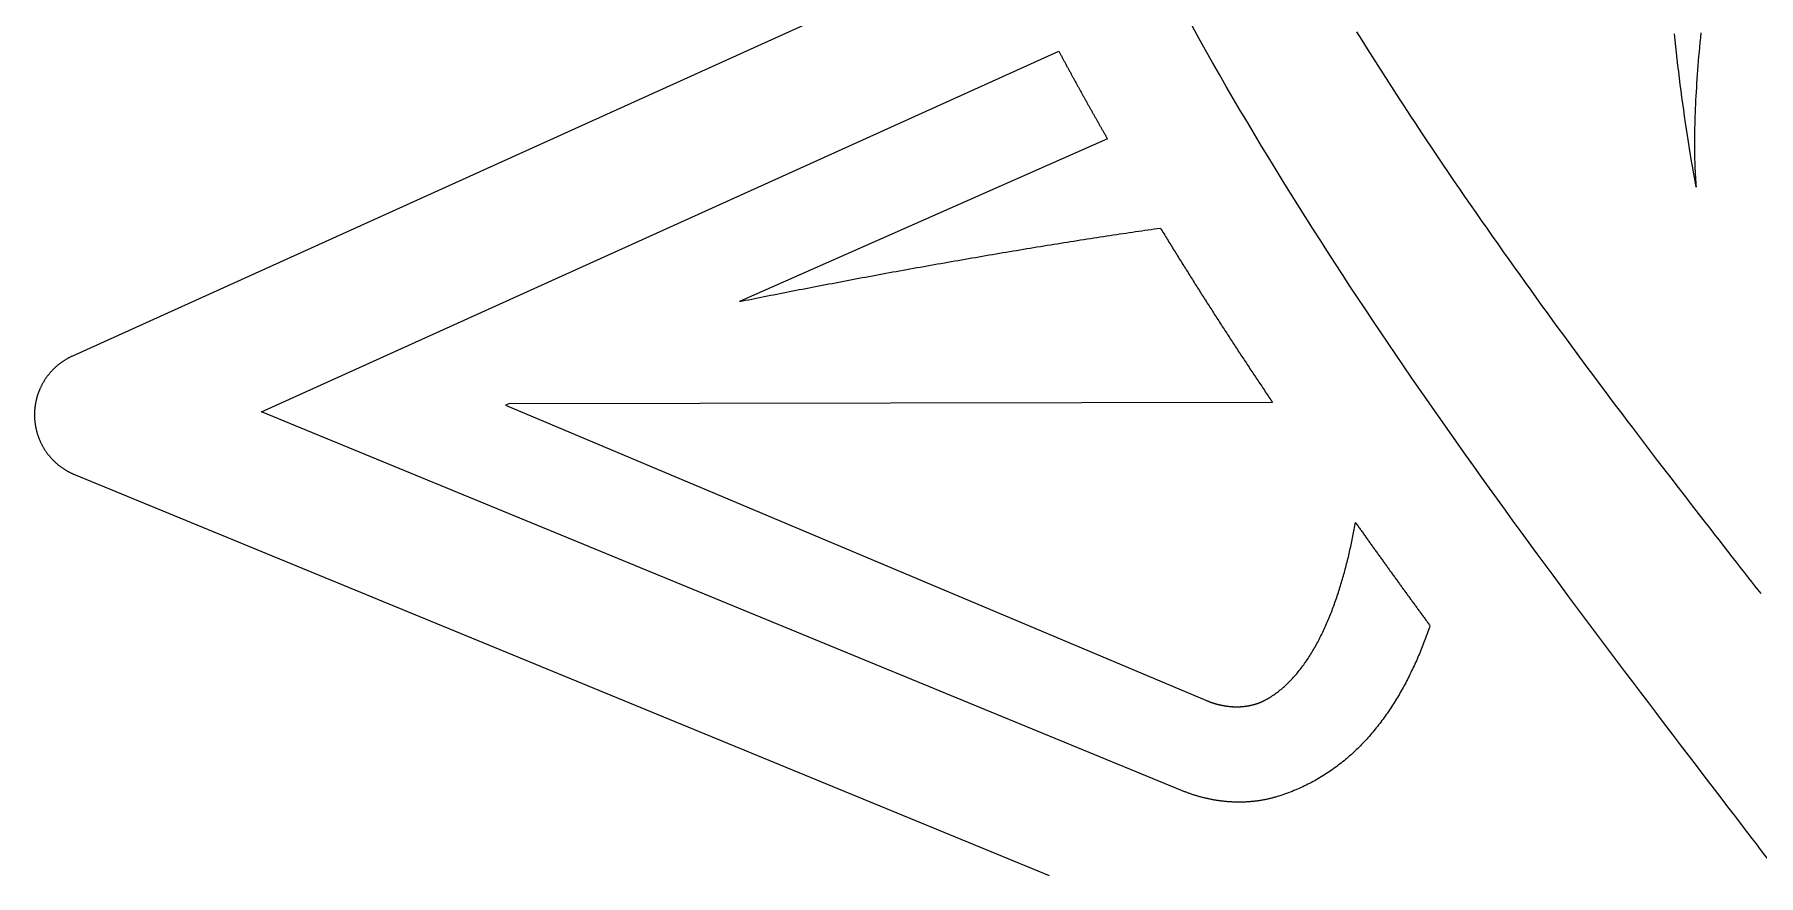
# Model space of a CAD drawing. Extents: x 5 to 105, y 2 to 136.
# Drawn here: x 4.79 to 22.37, y 46.99 to 55.57 of the extents above; entities that cross this region are included whole.
import ezdxf

# ---------------------------------------------------------------- set-up
doc = ezdxf.new("R2010")
doc.units = 0
doc.layers.get('0').update_dxf_attribs({"linetype": 'CONTINUOUS'})

msp = doc.modelspace()

# ---------------------------------------------------------------- linework, layer by layer
at = {"color": 7}
for points in [[(14.6302, 56.5773), (5.1722, 52.2934)], [(16.4852, 47.8613), (7.1024, 51.7232), (15.2321, 55.4055)], [(15.7285, 54.5111), (11.9771, 52.8499)], [(17.4129, 51.8203), (9.6236, 51.8076), (9.5901, 51.7928), (16.7408, 48.7789)], [(5.1933, 51.0854), (15.134, 46.9938)]]:
    msp.add_lwpolyline(points, dxfattribs=at)
msp.add_lwpolyline([(15.7285, 54.511), (15.7285, 54.511)], close=True, dxfattribs=at)
for points in [[(22.2171, 47.4867, 0), (22.1372, 47.5911, 0), (22.0572, 47.6957, 0), (21.9769, 47.8006, 0), (21.8966, 47.9057, 0), (21.8161, 48.011, 0), (21.7355, 48.1165, 0), (21.6548, 48.2223, 0), (21.5739, 48.3283, 0), (21.493, 48.4345, 0), (21.412, 48.541, 0), (21.3309, 48.6477, 0), (21.2498, 48.7546, 0), (21.1685, 48.8618, 0), (21.0873, 48.9692, 0), (21.006, 49.0769, 0), (20.9246, 49.1848, 0), (20.8432, 49.2929, 0), (20.7619, 49.4013, 0), (20.6805, 49.5099, 0), (20.5991, 49.6188, 0), (20.5177, 49.7279, 0), (20.4363, 49.8373, 0), (20.355, 49.9469, 0), (20.2737, 50.0568, 0), (20.1925, 50.167, 0), (20.1113, 50.2774, 0), (20.0302, 50.388, 0), (19.9491, 50.499, 0), (19.8682, 50.6101, 0), (19.7873, 50.7216, 0), (19.7065, 50.8333, 0), (19.6258, 50.9453, 0), (19.5453, 51.0575, 0), (19.4649, 51.1701, 0), (19.3846, 51.2829, 0), (19.3045, 51.3959, 0), (19.2245, 51.5093, 0), (19.1447, 51.6229, 0), (19.065, 51.7368, 0), (18.9856, 51.851, 0), (18.9063, 51.9654, 0), (18.8272, 52.0801, 0), (18.7484, 52.1952, 0), (18.6697, 52.3105, 0), (18.5913, 52.4261, 0), (18.5131, 52.542, 0), (18.4352, 52.6581, 0), (18.3575, 52.7746, 0), (18.2801, 52.8914, 0), (18.2029, 53.0084, 0), (18.126, 53.1258, 0), (18.0495, 53.2434, 0), (17.9732, 53.3614, 0), (17.8972, 53.4796, 0), (17.8215, 53.5982, 0), (17.7462, 53.717, 0), (17.6712, 53.8362, 0), (17.5965, 53.9557, 0), (17.5222, 54.0754, 0), (17.4482, 54.1955, 0), (17.3747, 54.3159, 0), (17.3015, 54.4366, 0), (17.2286, 54.5577, 0), (17.1562, 54.679, 0), (17.0842, 54.8007, 0), (17.0126, 54.9227, 0), (16.9414, 55.045, 0), (16.8707, 55.1676, 0), (16.8004, 55.2905, 0), (16.7305, 55.4138, 0), (16.6611, 55.5374, 0), (16.5922, 55.6614, 0)], [(18.2698, 55.601, 0), (18.3233, 55.5153, 0), (18.377, 55.4297, 0), (18.431, 55.3442, 0), (18.4851, 55.2589, 0), (18.5395, 55.1738, 0), (18.5941, 55.0888, 0), (18.6488, 55.004, 0), (18.7037, 54.9194, 0), (18.7588, 54.835, 0), (18.814, 54.7508, 0), (18.8694, 54.6668, 0), (18.9249, 54.583, 0), (18.9805, 54.4995, 0), (19.0362, 54.4162, 0), (19.0921, 54.3331, 0), (19.148, 54.2503, 0), (19.204, 54.1677, 0), (19.26, 54.0854, 0), (19.3161, 54.0034, 0), (19.3723, 53.9216, 0), (19.4285, 53.8402, 0), (19.4847, 53.759, 0), (19.541, 53.6781, 0), (19.5972, 53.5976, 0), (19.6535, 53.5173, 0), (19.7097, 53.4374, 0), (19.7659, 53.3578, 0), (19.822, 53.2786, 0), (19.8782, 53.1997, 0), (19.9342, 53.1212, 0), (19.9902, 53.043, 0), (20.0461, 52.9652, 0), (20.1019, 52.8878, 0), (20.1576, 52.8107, 0), (20.2132, 52.7341, 0), (20.2687, 52.6579, 0), (20.3241, 52.5821, 0), (20.3793, 52.5067, 0), (20.4343, 52.4317, 0), (20.4892, 52.3571, 0), (20.544, 52.283, 0), (20.5985, 52.2094, 0), (20.6529, 52.1362, 0), (20.707, 52.0635, 0), (20.7609, 51.9912, 0), (20.8146, 51.9194, 0), (20.8681, 51.8481, 0), (20.9213, 51.7773, 0), (20.9742, 51.7071, 0), (21.0269, 51.6373, 0), (21.0793, 51.568, 0), (21.1315, 51.4993, 0), (21.1833, 51.4311, 0), (21.2348, 51.3634, 0), (21.286, 51.2963, 0), (21.3369, 51.2298, 0), (21.3874, 51.1638, 0), (21.4376, 51.0983, 0), (21.4874, 51.0335, 0), (21.5368, 50.9693, 0), (21.5858, 50.9056, 0), (21.6345, 50.8426, 0), (21.6828, 50.7801, 0), (21.7306, 50.7183, 0), (21.778, 50.6571, 0), (21.825, 50.5966, 0), (21.8715, 50.5366, 0), (21.9176, 50.4774, 0), (21.9632, 50.4188, 0), (22.0083, 50.3608, 0), (22.053, 50.3036, 0), (22.0971, 50.247, 0), (22.1408, 50.1911, 0), (22.1839, 50.1359, 0), (22.2265, 50.0814, 0), (22.2685, 50.0276, 0)], [(21.7339, 54.017, 0), (21.7219, 54.0831, 0), (21.7101, 54.1491, 0), (21.6986, 54.215, 0), (21.6874, 54.2809, 0), (21.6763, 54.3467, 0), (21.6656, 54.4124, 0), (21.655, 54.4781, 0), (21.6448, 54.5438, 0), (21.6347, 54.6093, 0), (21.6249, 54.6748, 0), (21.6154, 54.7402, 0), (21.6061, 54.8055, 0), (21.597, 54.8707, 0), (21.5882, 54.9358, 0), (21.5796, 55.0009, 0), (21.5712, 55.0658, 0), (21.5631, 55.1306, 0), (21.5552, 55.1954, 0), (21.5476, 55.26, 0), (21.5401, 55.3245, 0), (21.533, 55.3889, 0), (21.526, 55.4532, 0), (21.5193, 55.5174, 0), (21.5128, 55.5814, 0)], [(21.7818, 55.5908, 0), (21.7769, 55.5423, 0), (21.7721, 55.494, 0), (21.7676, 55.4462, 0), (21.7632, 55.3987, 0), (21.759, 55.3516, 0), (21.7551, 55.3048, 0), (21.7513, 55.2585, 0), (21.7478, 55.2125, 0), (21.7444, 55.167, 0), (21.7412, 55.122, 0), (21.7383, 55.0774, 0), (21.7355, 55.0332, 0), (21.7329, 54.9896, 0), (21.7305, 54.9464, 0), (21.7283, 54.9037, 0), (21.7263, 54.8616, 0), (21.7244, 54.82, 0), (21.7228, 54.7789, 0), (21.7213, 54.7384, 0), (21.72, 54.6985, 0), (21.7189, 54.6592, 0), (21.718, 54.6205, 0), (21.7173, 54.5824, 0), (21.7168, 54.5449, 0), (21.7164, 54.508, 0), (21.7162, 54.4719, 0), (21.7162, 54.4363, 0), (21.7163, 54.4015, 0), (21.7167, 54.3674, 0), (21.7172, 54.334, 0), (21.7179, 54.3013, 0), (21.7187, 54.2693, 0), (21.7197, 54.2381, 0), (21.7209, 54.2076, 0), (21.7223, 54.178, 0), (21.7238, 54.1491, 0), (21.7255, 54.121, 0), (21.7274, 54.0938, 0), (21.7294, 54.0673, 0), (21.7316, 54.0417, 0), (21.7339, 54.017, 0)], [(15.2321, 55.4055, 0), (15.2359, 55.3984, 0), (15.2397, 55.3913, 0), (15.2436, 55.3842, 0), (15.2474, 55.3771, 0), (15.2512, 55.37, 0), (15.255, 55.3628, 0), (15.2588, 55.3557, 0), (15.2627, 55.3486, 0), (15.2665, 55.3415, 0), (15.2703, 55.3344, 0), (15.2742, 55.3273, 0), (15.278, 55.3202, 0), (15.2818, 55.3131, 0), (15.2857, 55.306, 0), (15.2895, 55.2989, 0), (15.2933, 55.2918, 0), (15.2972, 55.2847, 0), (15.301, 55.2777, 0), (15.3048, 55.2706, 0), (15.3087, 55.2635, 0), (15.3125, 55.2564, 0), (15.3164, 55.2493, 0), (15.3202, 55.2422, 0), (15.3241, 55.2351, 0), (15.3279, 55.228, 0), (15.3318, 55.2209, 0), (15.3356, 55.2139, 0), (15.3395, 55.2068, 0), (15.3433, 55.1997, 0), (15.3472, 55.1926, 0), (15.351, 55.1855, 0), (15.3549, 55.1785, 0), (15.3588, 55.1714, 0), (15.3626, 55.1643, 0), (15.3665, 55.1572, 0), (15.3704, 55.1501, 0), (15.3742, 55.1431, 0), (15.3781, 55.136, 0), (15.382, 55.1289, 0), (15.3858, 55.1219, 0), (15.3897, 55.1148, 0), (15.3936, 55.1077, 0), (15.3975, 55.1007, 0), (15.4013, 55.0936, 0), (15.4052, 55.0865, 0), (15.4091, 55.0795, 0), (15.413, 55.0724, 0), (15.4169, 55.0653, 0), (15.4208, 55.0583, 0), (15.4246, 55.0512, 0), (15.4285, 55.0442, 0), (15.4324, 55.0371, 0), (15.4363, 55.03, 0), (15.4402, 55.023, 0), (15.4441, 55.0159, 0), (15.448, 55.0089, 0), (15.4519, 55.0018, 0), (15.4558, 54.9948, 0), (15.4597, 54.9877, 0), (15.4636, 54.9807, 0), (15.4675, 54.9736, 0), (15.4714, 54.9666, 0), (15.4753, 54.9595, 0), (15.4792, 54.9525, 0), (15.4831, 54.9454, 0), (15.487, 54.9384, 0), (15.4909, 54.9314, 0), (15.4948, 54.9243, 0), (15.4988, 54.9173, 0), (15.5027, 54.9102, 0), (15.5066, 54.9032, 0), (15.5105, 54.8962, 0), (15.5144, 54.8891, 0), (15.5184, 54.8821, 0), (15.5223, 54.8751, 0), (15.5262, 54.868, 0), (15.5301, 54.861, 0), (15.5341, 54.854, 0), (15.538, 54.847, 0), (15.5419, 54.8399, 0), (15.5459, 54.8329, 0), (15.5498, 54.8259, 0), (15.5537, 54.8189, 0), (15.5577, 54.8118, 0), (15.5616, 54.8048, 0), (15.5655, 54.7978, 0), (15.5695, 54.7908, 0), (15.5734, 54.7838, 0), (15.5774, 54.7767, 0), (15.5813, 54.7697, 0), (15.5853, 54.7627, 0), (15.5892, 54.7557, 0), (15.5932, 54.7487, 0), (15.5971, 54.7417, 0), (15.6011, 54.7347, 0), (15.605, 54.7277, 0), (15.609, 54.7207, 0), (15.613, 54.7137, 0), (15.6169, 54.7067, 0), (15.6209, 54.6996, 0), (15.6248, 54.6926, 0), (15.6288, 54.6856, 0), (15.6328, 54.6786, 0), (15.6367, 54.6716, 0), (15.6407, 54.6647, 0), (15.6447, 54.6577, 0), (15.6487, 54.6507, 0), (15.6526, 54.6437, 0), (15.6566, 54.6367, 0), (15.6606, 54.6297, 0), (15.6646, 54.6227, 0), (15.6685, 54.6157, 0), (15.6725, 54.6087, 0), (15.6765, 54.6017, 0), (15.6805, 54.5947, 0), (15.6845, 54.5878, 0), (15.6885, 54.5808, 0), (15.6925, 54.5738, 0), (15.6965, 54.5668, 0), (15.7005, 54.5598, 0), (15.7045, 54.5529, 0), (15.7084, 54.5459, 0), (15.7124, 54.5389, 0), (15.7164, 54.5319, 0), (15.7205, 54.525, 0), (15.7245, 54.518, 0), (15.7285, 54.511, 0)], [(11.9771, 52.8499, 0), (12.0081, 52.8562, 0), (12.0391, 52.8625, 0), (12.0704, 52.8688, 0), (12.1017, 52.8752, 0), (12.1332, 52.8815, 0), (12.1648, 52.8879, 0), (12.1965, 52.8943, 0), (12.2284, 52.9007, 0), (12.2603, 52.9071, 0), (12.2924, 52.9135, 0), (12.3246, 52.9199, 0), (12.3568, 52.9263, 0), (12.3892, 52.9327, 0), (12.4217, 52.9391, 0), (12.4543, 52.9455, 0), (12.487, 52.952, 0), (12.5198, 52.9584, 0), (12.5527, 52.9648, 0), (12.5857, 52.9713, 0), (12.6188, 52.9777, 0), (12.652, 52.9842, 0), (12.6853, 52.9906, 0), (12.7186, 52.9971, 0), (12.7521, 53.0035, 0), (12.7856, 53.01, 0), (12.8192, 53.0164, 0), (12.8529, 53.0229, 0), (12.8866, 53.0294, 0), (12.9205, 53.0358, 0), (12.9544, 53.0423, 0), (12.9883, 53.0487, 0), (13.0224, 53.0552, 0), (13.0565, 53.0616, 0), (13.0907, 53.0681, 0), (13.1249, 53.0745, 0), (13.1592, 53.081, 0), (13.1936, 53.0874, 0), (13.228, 53.0938, 0), (13.2625, 53.1003, 0), (13.297, 53.1067, 0), (13.3316, 53.1131, 0), (13.3662, 53.1195, 0), (13.4008, 53.1259, 0), (13.4356, 53.1323, 0), (13.4703, 53.1387, 0), (13.5051, 53.1451, 0), (13.5399, 53.1515, 0), (13.5748, 53.1578, 0), (13.6097, 53.1642, 0), (13.6446, 53.1705, 0), (13.6796, 53.1769, 0), (13.7146, 53.1832, 0), (13.7496, 53.1895, 0), (13.7846, 53.1958, 0), (13.8197, 53.2021, 0), (13.8548, 53.2084, 0), (13.8899, 53.2147, 0), (13.925, 53.2209, 0), (13.9601, 53.2272, 0), (13.9953, 53.2334, 0), (14.0304, 53.2396, 0), (14.0656, 53.2459, 0), (14.1007, 53.2521, 0), (14.1359, 53.2582, 0), (14.1711, 53.2644, 0), (14.2062, 53.2705, 0), (14.2414, 53.2767, 0), (14.2766, 53.2828, 0), (14.3117, 53.2889, 0), (14.3469, 53.295, 0), (14.382, 53.301, 0), (14.4171, 53.3071, 0), (14.4522, 53.3131, 0), (14.4873, 53.3191, 0), (14.5224, 53.3251, 0), (14.5574, 53.3311, 0), (14.5924, 53.337, 0), (14.6274, 53.3429, 0), (14.6624, 53.3489, 0), (14.6973, 53.3547, 0), (14.7323, 53.3606, 0), (14.7671, 53.3664, 0), (14.802, 53.3723, 0), (14.8368, 53.3781, 0), (14.8716, 53.3838, 0), (14.9063, 53.3896, 0), (14.941, 53.3953, 0), (14.9756, 53.401, 0), (15.0102, 53.4067, 0), (15.0447, 53.4123, 0), (15.0792, 53.418, 0), (15.1136, 53.4236, 0), (15.148, 53.4291, 0), (15.1823, 53.4347, 0), (15.2166, 53.4402, 0), (15.2508, 53.4457, 0), (15.2849, 53.4512, 0), (15.319, 53.4566, 0), (15.353, 53.462, 0), (15.3869, 53.4674, 0), (15.4208, 53.4727, 0), (15.4546, 53.478, 0), (15.4883, 53.4833, 0), (15.5219, 53.4886, 0), (15.5554, 53.4938, 0), (15.5889, 53.499, 0), (15.6223, 53.5041, 0), (15.6556, 53.5093, 0), (15.6888, 53.5143, 0), (15.7219, 53.5194, 0), (15.7549, 53.5244, 0), (15.7879, 53.5294, 0), (15.8207, 53.5344, 0), (15.8534, 53.5393, 0), (15.8861, 53.5442, 0), (15.9186, 53.549, 0), (15.951, 53.5538, 0), (15.9833, 53.5586, 0), (16.0156, 53.5633, 0), (16.0477, 53.568, 0), (16.0796, 53.5727, 0), (16.1115, 53.5773, 0), (16.1433, 53.5819, 0), (16.1749, 53.5865, 0), (16.2064, 53.591, 0), (16.2378, 53.5954, 0), (16.2691, 53.5999, 0)], [(16.2691, 53.5999, 0), (16.2778, 53.5856, 0), (16.2866, 53.5713, 0), (16.2953, 53.557, 0), (16.304, 53.5427, 0), (16.3128, 53.5284, 0), (16.3215, 53.5142, 0), (16.3303, 53.4999, 0), (16.3391, 53.4856, 0), (16.3478, 53.4714, 0), (16.3566, 53.4571, 0), (16.3654, 53.4429, 0), (16.3742, 53.4286, 0), (16.3829, 53.4144, 0), (16.3917, 53.4002, 0), (16.4005, 53.3859, 0), (16.4093, 53.3717, 0), (16.4181, 53.3575, 0), (16.427, 53.3433, 0), (16.4358, 53.3291, 0), (16.4446, 53.3149, 0), (16.4534, 53.3007, 0), (16.4622, 53.2865, 0), (16.4711, 53.2723, 0), (16.4799, 53.2581, 0), (16.4888, 53.2439, 0), (16.4976, 53.2297, 0), (16.5065, 53.2155, 0), (16.5153, 53.2014, 0), (16.5242, 53.1872, 0), (16.5331, 53.173, 0), (16.5419, 53.1589, 0), (16.5508, 53.1447, 0), (16.5597, 53.1306, 0), (16.5686, 53.1164, 0), (16.5775, 53.1023, 0), (16.5864, 53.0882, 0), (16.5953, 53.074, 0), (16.6042, 53.0599, 0), (16.6131, 53.0458, 0), (16.622, 53.0317, 0), (16.6309, 53.0176, 0), (16.6398, 53.0035, 0), (16.6487, 52.9894, 0), (16.6577, 52.9753, 0), (16.6666, 52.9612, 0), (16.6755, 52.9471, 0), (16.6845, 52.933, 0), (16.6934, 52.9189, 0), (16.7024, 52.9048, 0), (16.7113, 52.8908, 0), (16.7203, 52.8767, 0), (16.7293, 52.8626, 0), (16.7382, 52.8486, 0), (16.7472, 52.8345, 0), (16.7562, 52.8205, 0), (16.7652, 52.8064, 0), (16.7742, 52.7924, 0), (16.7832, 52.7784, 0), (16.7921, 52.7643, 0), (16.8011, 52.7503, 0), (16.8102, 52.7363, 0), (16.8192, 52.7223, 0), (16.8282, 52.7082, 0), (16.8372, 52.6942, 0), (16.8462, 52.6802, 0), (16.8552, 52.6662, 0), (16.8643, 52.6522, 0), (16.8733, 52.6382, 0), (16.8823, 52.6243, 0), (16.8914, 52.6103, 0), (16.9004, 52.5963, 0), (16.9095, 52.5823, 0), (16.9185, 52.5683, 0), (16.9276, 52.5544, 0), (16.9366, 52.5404, 0), (16.9457, 52.5265, 0), (16.9548, 52.5125, 0), (16.9638, 52.4986, 0), (16.9729, 52.4846, 0), (16.982, 52.4707, 0), (16.9911, 52.4567, 0), (17.0002, 52.4428, 0), (17.0092, 52.4289, 0), (17.0183, 52.415, 0), (17.0274, 52.4011, 0), (17.0365, 52.3871, 0), (17.0457, 52.3732, 0), (17.0548, 52.3593, 0), (17.0639, 52.3454, 0), (17.073, 52.3315, 0), (17.0821, 52.3176, 0), (17.0912, 52.3037, 0), (17.1004, 52.2899, 0), (17.1095, 52.276, 0), (17.1186, 52.2621, 0), (17.1278, 52.2482, 0), (17.1369, 52.2344, 0), (17.1461, 52.2205, 0), (17.1552, 52.2067, 0), (17.1644, 52.1928, 0), (17.1735, 52.1789, 0), (17.1827, 52.1651, 0), (17.1919, 52.1513, 0), (17.201, 52.1374, 0), (17.2102, 52.1236, 0), (17.2194, 52.1098, 0), (17.2286, 52.0959, 0), (17.2377, 52.0821, 0), (17.2469, 52.0683, 0), (17.2561, 52.0545, 0), (17.2653, 52.0407, 0), (17.2745, 52.0269, 0), (17.2837, 52.0131, 0), (17.2929, 51.9993, 0), (17.3021, 51.9855, 0), (17.3113, 51.9717, 0), (17.3205, 51.9579, 0), (17.3298, 51.9442, 0), (17.339, 51.9304, 0), (17.3482, 51.9166, 0), (17.3574, 51.9028, 0), (17.3667, 51.8891, 0), (17.3759, 51.8753, 0), (17.3851, 51.8616, 0), (17.3944, 51.8478, 0), (17.4036, 51.8341, 0), (17.4129, 51.8203, 0)], [(5.1722, 52.2934, 0), (5.1665, 52.2908, 0), (5.1609, 52.2882, 0), (5.1554, 52.2855, 0), (5.1498, 52.2827, 0), (5.1444, 52.28, 0), (5.1389, 52.2771, 0), (5.1334, 52.2743, 0), (5.128, 52.2714, 0), (5.1227, 52.2684, 0), (5.1174, 52.2654, 0), (5.112, 52.2623, 0), (5.1068, 52.2592, 0), (5.1016, 52.2561, 0), (5.0964, 52.2529, 0), (5.0912, 52.2497, 0), (5.0861, 52.2464, 0), (5.081, 52.2431, 0), (5.0759, 52.2397, 0), (5.0709, 52.2363, 0), (5.066, 52.2328, 0), (5.061, 52.2293, 0), (5.0561, 52.2258, 0), (5.0512, 52.2222, 0), (5.0464, 52.2186, 0), (5.0416, 52.2149, 0), (5.0369, 52.2112, 0), (5.0321, 52.2075, 0), (5.0275, 52.2037, 0), (5.0228, 52.1999, 0), (5.0182, 52.196, 0), (5.0137, 52.1921, 0), (5.0091, 52.1882, 0), (5.0046, 52.1842, 0), (5.0002, 52.1802, 0), (4.9958, 52.1761, 0), (4.9914, 52.172, 0), (4.9871, 52.1679, 0), (4.9828, 52.1637, 0), (4.9786, 52.1595, 0), (4.9744, 52.1552, 0), (4.9702, 52.151, 0), (4.9661, 52.1466, 0), (4.962, 52.1423, 0), (4.9579, 52.1379, 0), (4.9539, 52.1335, 0), (4.95, 52.129, 0), (4.946, 52.1245, 0), (4.9421, 52.12, 0), (4.9383, 52.1154, 0), (4.9345, 52.1108, 0), (4.9308, 52.1062, 0), (4.9271, 52.1016, 0), (4.9234, 52.0969, 0), (4.9198, 52.0922, 0), (4.9162, 52.0874, 0), (4.9127, 52.0826, 0), (4.9092, 52.0778, 0), (4.9057, 52.0729, 0), (4.9023, 52.0681, 0), (4.899, 52.0632, 0), (4.8956, 52.0582, 0), (4.8924, 52.0533, 0), (4.8891, 52.0483, 0), (4.886, 52.0432, 0), (4.8828, 52.0382, 0), (4.8797, 52.0331, 0), (4.8767, 52.028, 0), (4.8737, 52.0228, 0), (4.8708, 52.0177, 0), (4.8678, 52.0125, 0), (4.865, 52.0073, 0), (4.8622, 52.002, 0), (4.8594, 51.9968, 0), (4.8567, 51.9915, 0), (4.854, 51.9861, 0), (4.8514, 51.9808, 0), (4.8488, 51.9754, 0), (4.8463, 51.97, 0), (4.8438, 51.9646, 0), (4.8414, 51.9592, 0), (4.839, 51.9537, 0), (4.8367, 51.9482, 0), (4.8344, 51.9427, 0), (4.8322, 51.9372, 0), (4.83, 51.9316, 0), (4.8279, 51.926, 0), (4.8258, 51.9204, 0), (4.8238, 51.9148, 0), (4.8218, 51.9092, 0), (4.8198, 51.9035, 0), (4.818, 51.8978, 0), (4.8161, 51.8921, 0), (4.8144, 51.8864, 0), (4.8126, 51.8807, 0), (4.811, 51.8749, 0), (4.8093, 51.8691, 0), (4.8078, 51.8633, 0), (4.8062, 51.8575, 0), (4.8048, 51.8517, 0), (4.8034, 51.8458, 0), (4.802, 51.84, 0), (4.8007, 51.8341, 0), (4.7994, 51.8282, 0), (4.7982, 51.8223, 0), (4.7971, 51.8164, 0), (4.796, 51.8104, 0), (4.7949, 51.8044, 0), (4.7939, 51.7985, 0), (4.793, 51.7925, 0), (4.7921, 51.7865, 0), (4.7913, 51.7805, 0), (4.7905, 51.7744, 0), (4.7898, 51.7684, 0), (4.7892, 51.7623, 0), (4.7886, 51.7563, 0), (4.788, 51.7502, 0), (4.7875, 51.7441, 0), (4.7871, 51.738, 0), (4.7867, 51.7319, 0), (4.7864, 51.7258, 0), (4.7861, 51.7196, 0), (4.7859, 51.7135, 0), (4.7858, 51.7073, 0), (4.7857, 51.7011, 0), (4.7856, 51.695, 0), (4.7857, 51.6888, 0), (4.7857, 51.6826, 0)], [(4.7857, 51.6826, 0), (4.7859, 51.6764, 0), (4.7861, 51.6702, 0), (4.7863, 51.664, 0), (4.7867, 51.6579, 0), (4.787, 51.6517, 0), (4.7875, 51.6456, 0), (4.788, 51.6395, 0), (4.7885, 51.6334, 0), (4.7891, 51.6273, 0), (4.7898, 51.6212, 0), (4.7905, 51.6151, 0), (4.7912, 51.609, 0), (4.7921, 51.603, 0), (4.7929, 51.5969, 0), (4.7939, 51.5909, 0), (4.7949, 51.5849, 0), (4.7959, 51.5789, 0), (4.797, 51.573, 0), (4.7981, 51.567, 0), (4.7993, 51.5611, 0), (4.8006, 51.5552, 0), (4.8019, 51.5492, 0), (4.8033, 51.5434, 0), (4.8047, 51.5375, 0), (4.8061, 51.5316, 0), (4.8077, 51.5258, 0), (4.8092, 51.52, 0), (4.8109, 51.5142, 0), (4.8125, 51.5084, 0), (4.8143, 51.5026, 0), (4.816, 51.4969, 0), (4.8179, 51.4912, 0), (4.8197, 51.4855, 0), (4.8217, 51.4798, 0), (4.8236, 51.4741, 0), (4.8257, 51.4685, 0), (4.8277, 51.4629, 0), (4.8299, 51.4573, 0), (4.8321, 51.4517, 0), (4.8343, 51.4462, 0), (4.8366, 51.4407, 0), (4.8389, 51.4352, 0), (4.8413, 51.4297, 0), (4.8437, 51.4242, 0), (4.8462, 51.4188, 0), (4.8487, 51.4134, 0), (4.8513, 51.408, 0), (4.8539, 51.4026, 0), (4.8565, 51.3973, 0), (4.8592, 51.392, 0), (4.862, 51.3867, 0), (4.8648, 51.3815, 0), (4.8677, 51.3762, 0), (4.8706, 51.371, 0), (4.8735, 51.3659, 0), (4.8765, 51.3607, 0), (4.8795, 51.3556, 0), (4.8826, 51.3505, 0), (4.8857, 51.3455, 0), (4.8889, 51.3404, 0), (4.8921, 51.3354, 0), (4.8954, 51.3305, 0), (4.8987, 51.3255, 0), (4.902, 51.3206, 0), (4.9054, 51.3157, 0), (4.9089, 51.3109, 0), (4.9124, 51.306, 0), (4.9159, 51.3013, 0), (4.9195, 51.2965, 0), (4.9231, 51.2918, 0), (4.9267, 51.2871, 0), (4.9304, 51.2824, 0), (4.9341, 51.2778, 0), (4.9379, 51.2732, 0), (4.9418, 51.2686, 0), (4.9456, 51.2641, 0), (4.9495, 51.2596, 0), (4.9535, 51.2552, 0), (4.9575, 51.2507, 0), (4.9615, 51.2463, 0), (4.9656, 51.242, 0), (4.9697, 51.2377, 0), (4.9738, 51.2334, 0), (4.978, 51.2291, 0), (4.9823, 51.2249, 0), (4.9865, 51.2208, 0), (4.9909, 51.2166, 0), (4.9952, 51.2125, 0), (4.9996, 51.2085, 0), (5.004, 51.2044, 0), (5.0085, 51.2005, 0), (5.013, 51.1965, 0), (5.0175, 51.1926, 0), (5.0221, 51.1888, 0), (5.0267, 51.1849, 0), (5.0314, 51.1811, 0), (5.0361, 51.1774, 0), (5.0408, 51.1737, 0), (5.0456, 51.17, 0), (5.0504, 51.1664, 0), (5.0552, 51.1628, 0), (5.0601, 51.1593, 0), (5.065, 51.1558, 0), (5.07, 51.1523, 0), (5.075, 51.1489, 0), (5.08, 51.1456, 0), (5.085, 51.1422, 0), (5.0901, 51.139, 0), (5.0953, 51.1357, 0), (5.1004, 51.1325, 0), (5.1056, 51.1294, 0), (5.1109, 51.1263, 0), (5.1161, 51.1232, 0), (5.1214, 51.1202, 0), (5.1268, 51.1173, 0), (5.1321, 51.1144, 0), (5.1375, 51.1115, 0), (5.1429, 51.1087, 0), (5.1484, 51.1059, 0), (5.1539, 51.1032, 0), (5.1594, 51.1005, 0), (5.165, 51.0979, 0), (5.1706, 51.0953, 0), (5.1762, 51.0927, 0), (5.1819, 51.0903, 0), (5.1875, 51.0878, 0), (5.1933, 51.0854, 0)], [(17.3426, 48.7866, 0), (17.3546, 48.7932, 0), (17.3665, 48.8, 0), (17.3784, 48.8071, 0), (17.3901, 48.8142, 0), (17.4018, 48.8216, 0), (17.4134, 48.8292, 0), (17.4249, 48.8369, 0), (17.4363, 48.8448, 0), (17.4476, 48.8529, 0), (17.4588, 48.8612, 0), (17.47, 48.8696, 0), (17.4811, 48.8783, 0), (17.492, 48.887, 0), (17.5029, 48.896, 0), (17.5138, 48.9051, 0), (17.5245, 48.9144, 0), (17.5351, 48.9239, 0), (17.5457, 48.9335, 0), (17.5562, 48.9433, 0), (17.5666, 48.9532, 0), (17.5769, 48.9633, 0), (17.5872, 48.9736, 0), (17.5973, 48.984, 0), (17.6074, 48.9945, 0), (17.6174, 49.0053, 0), (17.6273, 49.0161, 0), (17.6371, 49.0271, 0), (17.6469, 49.0383, 0), (17.6566, 49.0496, 0), (17.6662, 49.061, 0), (17.6757, 49.0726, 0), (17.6851, 49.0844, 0), (17.6945, 49.0962, 0), (17.7037, 49.1082, 0), (17.7129, 49.1204, 0), (17.7221, 49.1326, 0), (17.7311, 49.145, 0), (17.7401, 49.1576, 0), (17.749, 49.1702, 0), (17.7578, 49.183, 0), (17.7665, 49.1959, 0), (17.7752, 49.209, 0), (17.7837, 49.2221, 0), (17.7923, 49.2354, 0), (17.8007, 49.2488, 0), (17.809, 49.2623, 0), (17.8173, 49.276, 0), (17.8255, 49.2897, 0), (17.8336, 49.3036, 0), (17.8417, 49.3176, 0), (17.8497, 49.3316, 0), (17.8576, 49.3458, 0), (17.8654, 49.3601, 0), (17.8732, 49.3745, 0), (17.8809, 49.389, 0), (17.8885, 49.4036, 0), (17.896, 49.4183, 0), (17.9035, 49.4331, 0), (17.9109, 49.448, 0), (17.9182, 49.463, 0), (17.9254, 49.4781, 0), (17.9326, 49.4932, 0), (17.9397, 49.5085, 0), (17.9468, 49.5238, 0), (17.9537, 49.5393, 0), (17.9606, 49.5548, 0), (17.9675, 49.5704, 0), (17.9742, 49.5861, 0), (17.9809, 49.6018, 0), (17.9875, 49.6177, 0), (17.9941, 49.6336, 0), (18.0005, 49.6496, 0), (18.007, 49.6657, 0), (18.0133, 49.6818, 0), (18.0196, 49.698, 0), (18.0258, 49.7143, 0), (18.0319, 49.7306, 0), (18.038, 49.747, 0), (18.044, 49.7635, 0), (18.0499, 49.78, 0), (18.0558, 49.7966, 0), (18.0616, 49.8133, 0), (18.0674, 49.83, 0), (18.073, 49.8467, 0), (18.0786, 49.8635, 0), (18.0842, 49.8804, 0), (18.0897, 49.8973, 0), (18.0951, 49.9143, 0), (18.1004, 49.9313, 0), (18.1057, 49.9483, 0), (18.1109, 49.9654, 0), (18.1161, 49.9826, 0), (18.1212, 49.9998, 0), (18.1262, 50.017, 0), (18.1312, 50.0343, 0), (18.1361, 50.0515, 0), (18.1409, 50.0689, 0), (18.1457, 50.0862, 0), (18.1504, 50.1036, 0), (18.1551, 50.121, 0), (18.1597, 50.1385, 0), (18.1642, 50.156, 0), (18.1687, 50.1735, 0), (18.1731, 50.191, 0), (18.1775, 50.2085, 0), (18.1818, 50.2261, 0), (18.186, 50.2437, 0), (18.1902, 50.2612, 0), (18.1943, 50.2789, 0), (18.1984, 50.2965, 0), (18.2024, 50.3141, 0), (18.2063, 50.3317, 0), (18.2102, 50.3494, 0), (18.214, 50.367, 0), (18.2178, 50.3847, 0), (18.2215, 50.4024, 0), (18.2251, 50.42, 0), (18.2287, 50.4377, 0), (18.2323, 50.4553, 0), (18.2358, 50.473, 0), (18.2392, 50.4906, 0), (18.2426, 50.5083, 0), (18.2459, 50.5259, 0), (18.2491, 50.5436, 0), (18.2523, 50.5612, 0), (18.2555, 50.5788, 0), (18.2586, 50.5963, 0)], [(18.2586, 50.5963, 0), (18.2645, 50.588, 0), (18.2705, 50.5796, 0), (18.2764, 50.5712, 0), (18.2824, 50.5628, 0), (18.2883, 50.5544, 0), (18.2943, 50.546, 0), (18.3002, 50.5377, 0), (18.3062, 50.5293, 0), (18.3121, 50.5209, 0), (18.3181, 50.5125, 0), (18.324, 50.5042, 0), (18.33, 50.4958, 0), (18.3359, 50.4874, 0), (18.3419, 50.479, 0), (18.3479, 50.4707, 0), (18.3538, 50.4623, 0), (18.3598, 50.4539, 0), (18.3657, 50.4456, 0), (18.3717, 50.4372, 0), (18.3777, 50.4289, 0), (18.3836, 50.4205, 0), (18.3896, 50.4122, 0), (18.3955, 50.4038, 0), (18.4015, 50.3955, 0), (18.4075, 50.3871, 0), (18.4134, 50.3788, 0), (18.4194, 50.3704, 0), (18.4254, 50.3621, 0), (18.4313, 50.3537, 0), (18.4373, 50.3454, 0), (18.4433, 50.337, 0), (18.4492, 50.3287, 0), (18.4552, 50.3204, 0), (18.4612, 50.312, 0), (18.4671, 50.3037, 0), (18.4731, 50.2954, 0), (18.4791, 50.287, 0), (18.4851, 50.2787, 0), (18.491, 50.2704, 0), (18.497, 50.262, 0), (18.503, 50.2537, 0), (18.5089, 50.2454, 0), (18.5149, 50.2371, 0), (18.5209, 50.2288, 0), (18.5269, 50.2204, 0), (18.5329, 50.2121, 0), (18.5388, 50.2038, 0), (18.5448, 50.1955, 0), (18.5508, 50.1872, 0), (18.5568, 50.1789, 0), (18.5627, 50.1706, 0), (18.5687, 50.1622, 0), (18.5747, 50.1539, 0), (18.5807, 50.1456, 0), (18.5867, 50.1373, 0), (18.5927, 50.129, 0), (18.5986, 50.1207, 0), (18.6046, 50.1124, 0), (18.6106, 50.1041, 0), (18.6166, 50.0958, 0), (18.6226, 50.0875, 0), (18.6286, 50.0793, 0), (18.6346, 50.071, 0), (18.6405, 50.0627, 0), (18.6465, 50.0544, 0), (18.6525, 50.0461, 0), (18.6585, 50.0378, 0), (18.6645, 50.0295, 0), (18.6705, 50.0212, 0), (18.6765, 50.013, 0), (18.6825, 50.0047, 0), (18.6885, 49.9964, 0), (18.6945, 49.9881, 0), (18.7005, 49.9799, 0), (18.7065, 49.9716, 0), (18.7124, 49.9633, 0), (18.7184, 49.955, 0), (18.7244, 49.9468, 0), (18.7304, 49.9385, 0), (18.7364, 49.9302, 0), (18.7424, 49.922, 0), (18.7484, 49.9137, 0), (18.7544, 49.9055, 0), (18.7604, 49.8972, 0), (18.7664, 49.8889, 0), (18.7724, 49.8807, 0), (18.7784, 49.8724, 0), (18.7844, 49.8642, 0), (18.7904, 49.8559, 0), (18.7964, 49.8477, 0), (18.8024, 49.8394, 0), (18.8084, 49.8312, 0), (18.8144, 49.8229, 0), (18.8204, 49.8147, 0), (18.8264, 49.8064, 0), (18.8324, 49.7982, 0), (18.8384, 49.7899, 0), (18.8444, 49.7817, 0), (18.8505, 49.7735, 0), (18.8565, 49.7652, 0), (18.8625, 49.757, 0), (18.8685, 49.7488, 0), (18.8745, 49.7405, 0), (18.8805, 49.7323, 0), (18.8865, 49.7241, 0), (18.8925, 49.7158, 0), (18.8985, 49.7076, 0), (18.9045, 49.6994, 0), (18.9105, 49.6912, 0), (18.9165, 49.6829, 0), (18.9225, 49.6747, 0), (18.9286, 49.6665, 0), (18.9346, 49.6583, 0), (18.9406, 49.6501, 0), (18.9466, 49.6418, 0), (18.9526, 49.6336, 0), (18.9586, 49.6254, 0), (18.9646, 49.6172, 0), (18.9706, 49.609, 0), (18.9767, 49.6008, 0), (18.9827, 49.5926, 0), (18.9887, 49.5844, 0), (18.9947, 49.5762, 0), (19.0007, 49.5679, 0), (19.0067, 49.5597, 0), (19.0127, 49.5515, 0), (19.0188, 49.5433, 0)], [(22.2685, 50.0276, 0), (22.2988, 49.9889, 0), (22.3294, 49.9499, 0), (22.3604, 49.9105, 0), (22.3916, 49.8708, 0)], [(19.0188, 49.5433, 0), (19.0126, 49.5252, 0), (19.0063, 49.5071, 0), (19, 49.489, 0), (18.9935, 49.4709, 0), (18.987, 49.4528, 0), (18.9805, 49.4348, 0), (18.9738, 49.4168, 0), (18.9671, 49.3988, 0), (18.9602, 49.3808, 0), (18.9533, 49.3629, 0), (18.9464, 49.345, 0), (18.9393, 49.3271, 0), (18.9322, 49.3093, 0), (18.9249, 49.2915, 0), (18.9176, 49.2737, 0), (18.9102, 49.256, 0), (18.9027, 49.2383, 0), (18.8952, 49.2206, 0), (18.8875, 49.203, 0), (18.8798, 49.1854, 0), (18.872, 49.1679, 0), (18.8641, 49.1504, 0), (18.8561, 49.1329, 0), (18.848, 49.1155, 0), (18.8398, 49.0982, 0), (18.8315, 49.0809, 0), (18.8232, 49.0636, 0), (18.8148, 49.0464, 0), (18.8062, 49.0293, 0), (18.7976, 49.0122, 0), (18.7889, 48.9951, 0), (18.7801, 48.9781, 0), (18.7712, 48.9612, 0), (18.7622, 48.9443, 0), (18.7532, 48.9275, 0), (18.744, 48.9107, 0), (18.7347, 48.8941, 0), (18.7254, 48.8774, 0), (18.7159, 48.8609, 0), (18.7064, 48.8444, 0), (18.6967, 48.8279, 0), (18.687, 48.8116, 0), (18.6772, 48.7953, 0), (18.6672, 48.779, 0), (18.6572, 48.7629, 0), (18.6471, 48.7468, 0), (18.6368, 48.7308, 0), (18.6265, 48.7149, 0), (18.6161, 48.699, 0), (18.6056, 48.6832, 0), (18.5949, 48.6675, 0), (18.5842, 48.6519, 0), (18.5734, 48.6364, 0), (18.5625, 48.6209, 0), (18.5514, 48.6055, 0), (18.5403, 48.5902, 0), (18.5291, 48.575, 0), (18.5177, 48.5599, 0), (18.5063, 48.5449, 0), (18.4948, 48.53, 0), (18.4831, 48.5151, 0), (18.4713, 48.5004, 0), (18.4595, 48.4857, 0), (18.4475, 48.4712, 0), (18.4354, 48.4567, 0), (18.4233, 48.4423, 0), (18.411, 48.4281, 0), (18.3986, 48.4139, 0), (18.3861, 48.3998, 0), (18.3734, 48.3859, 0), (18.3607, 48.372, 0), (18.3479, 48.3582, 0), (18.3349, 48.3446, 0), (18.3219, 48.3311, 0), (18.3087, 48.3176, 0), (18.2954, 48.3043, 0), (18.282, 48.2911, 0), (18.2685, 48.278, 0), (18.2549, 48.265, 0), (18.2412, 48.2521, 0), (18.2273, 48.2393, 0), (18.2134, 48.2267, 0), (18.1993, 48.2142, 0), (18.1851, 48.2018, 0), (18.1708, 48.1895, 0), (18.1564, 48.1773, 0), (18.1418, 48.1653, 0), (18.1272, 48.1534, 0), (18.1124, 48.1416, 0), (18.0975, 48.1299, 0), (18.0825, 48.1184, 0), (18.0674, 48.107, 0), (18.0521, 48.0957, 0), (18.0367, 48.0846, 0), (18.0212, 48.0736, 0), (18.0056, 48.0627, 0), (17.9899, 48.0519, 0), (17.974, 48.0413, 0), (17.958, 48.0309, 0), (17.9419, 48.0206, 0), (17.9257, 48.0104, 0), (17.9093, 48.0003, 0), (17.8929, 47.9904, 0), (17.8763, 47.9807, 0), (17.8595, 47.9711, 0), (17.8427, 47.9616, 0), (17.8257, 47.9523, 0), (17.8086, 47.9431, 0), (17.7913, 47.9341, 0), (17.774, 47.9252, 0), (17.7565, 47.9165, 0), (17.7389, 47.9079, 0), (17.7211, 47.8995, 0), (17.7032, 47.8913, 0), (17.6852, 47.8832, 0), (17.6671, 47.8753, 0), (17.6488, 47.8675, 0), (17.6304, 47.8599, 0), (17.6119, 47.8524, 0), (17.5932, 47.8451, 0), (17.5744, 47.838, 0), (17.5555, 47.8311, 0), (17.5364, 47.8243, 0), (17.5172, 47.8176, 0), (17.4979, 47.8112, 0), (17.4784, 47.8049, 0), (17.4588, 47.7988, 0)], [(16.7408, 48.7789, 0), (16.7431, 48.7779, 0), (16.7454, 48.777, 0), (16.7478, 48.776, 0), (16.7501, 48.7751, 0), (16.7524, 48.7741, 0), (16.7548, 48.7732, 0), (16.7571, 48.7722, 0), (16.7594, 48.7713, 0), (16.7618, 48.7704, 0), (16.7641, 48.7695, 0), (16.7665, 48.7686, 0), (16.7688, 48.7677, 0), (16.7712, 48.7668, 0), (16.7735, 48.7659, 0), (16.7759, 48.7651, 0), (16.7783, 48.7642, 0), (16.7806, 48.7633, 0), (16.783, 48.7625, 0), (16.7854, 48.7616, 0), (16.7877, 48.7608, 0), (16.7901, 48.76, 0), (16.7925, 48.7592, 0), (16.7948, 48.7583, 0), (16.7972, 48.7575, 0), (16.7996, 48.7567, 0), (16.802, 48.756, 0), (16.8044, 48.7552, 0), (16.8068, 48.7544, 0), (16.8091, 48.7536, 0), (16.8115, 48.7529, 0), (16.8139, 48.7521, 0), (16.8163, 48.7514, 0), (16.8187, 48.7506, 0), (16.8211, 48.7499, 0), (16.8235, 48.7492, 0), (16.8259, 48.7485, 0), (16.8283, 48.7477, 0), (16.8307, 48.747, 0), (16.8331, 48.7464, 0), (16.8355, 48.7457, 0), (16.8379, 48.745, 0), (16.8403, 48.7443, 0), (16.8427, 48.7437, 0), (16.8452, 48.743, 0), (16.8476, 48.7423, 0), (16.85, 48.7417, 0), (16.8524, 48.7411, 0), (16.8548, 48.7404, 0), (16.8572, 48.7398, 0), (16.8596, 48.7392, 0), (16.8621, 48.7386, 0), (16.8645, 48.738, 0), (16.8669, 48.7374, 0), (16.8693, 48.7369, 0), (16.8717, 48.7363, 0), (16.8742, 48.7357, 0), (16.8766, 48.7352, 0), (16.879, 48.7346, 0), (16.8815, 48.7341, 0), (16.8839, 48.7335, 0), (16.8863, 48.733, 0), (16.8887, 48.7325, 0), (16.8912, 48.732, 0), (16.8936, 48.7315, 0), (16.896, 48.731, 0), (16.8985, 48.7305, 0), (16.9009, 48.73, 0), (16.9033, 48.7295, 0), (16.9058, 48.7291, 0), (16.9082, 48.7286, 0), (16.9106, 48.7282, 0), (16.9131, 48.7277, 0), (16.9155, 48.7273, 0), (16.9179, 48.7269, 0), (16.9204, 48.7265, 0), (16.9228, 48.726, 0), (16.9253, 48.7256, 0), (16.9277, 48.7252, 0), (16.9301, 48.7249, 0), (16.9326, 48.7245, 0), (16.935, 48.7241, 0), (16.9374, 48.7237, 0), (16.9399, 48.7234, 0), (16.9423, 48.723, 0), (16.9448, 48.7227, 0), (16.9472, 48.7224, 0), (16.9496, 48.722, 0), (16.9521, 48.7217, 0), (16.9545, 48.7214, 0), (16.957, 48.7211, 0), (16.9594, 48.7208, 0), (16.9618, 48.7205, 0), (16.9643, 48.7203, 0), (16.9667, 48.72, 0), (16.9691, 48.7197, 0), (16.9716, 48.7195, 0), (16.974, 48.7192, 0), (16.9764, 48.719, 0), (16.9789, 48.7188, 0), (16.9813, 48.7186, 0), (16.9838, 48.7183, 0), (16.9862, 48.7181, 0), (16.9886, 48.7179, 0), (16.991, 48.7177, 0), (16.9935, 48.7176, 0), (16.9959, 48.7174, 0), (16.9983, 48.7172, 0), (17.0008, 48.7171, 0), (17.0032, 48.7169, 0), (17.0056, 48.7168, 0), (17.0081, 48.7166, 0), (17.0105, 48.7165, 0), (17.0129, 48.7164, 0), (17.0153, 48.7163, 0), (17.0178, 48.7162, 0), (17.0202, 48.7161, 0), (17.0226, 48.716, 0), (17.025, 48.7159, 0), (17.0274, 48.7159, 0), (17.0299, 48.7158, 0), (17.0323, 48.7158, 0), (17.0347, 48.7157, 0), (17.0371, 48.7157, 0), (17.0395, 48.7156, 0), (17.0419, 48.7156, 0), (17.0444, 48.7156, 0), (17.0468, 48.7156, 0)], [(17.0468, 48.7156, 0), (17.0493, 48.7156, 0), (17.0519, 48.7156, 0), (17.0545, 48.7156, 0), (17.057, 48.7157, 0), (17.0596, 48.7157, 0), (17.0622, 48.7158, 0), (17.0647, 48.7158, 0), (17.0673, 48.7159, 0), (17.0698, 48.716, 0), (17.0724, 48.716, 0), (17.0749, 48.7161, 0), (17.0774, 48.7162, 0), (17.08, 48.7164, 0), (17.0825, 48.7165, 0), (17.085, 48.7166, 0), (17.0876, 48.7167, 0), (17.0901, 48.7169, 0), (17.0926, 48.717, 0), (17.0951, 48.7172, 0), (17.0976, 48.7174, 0), (17.1001, 48.7176, 0), (17.1026, 48.7178, 0), (17.1051, 48.718, 0), (17.1076, 48.7182, 0), (17.1101, 48.7184, 0), (17.1126, 48.7186, 0), (17.1151, 48.7188, 0), (17.1175, 48.7191, 0), (17.12, 48.7193, 0), (17.1225, 48.7196, 0), (17.125, 48.7199, 0), (17.1274, 48.7201, 0), (17.1299, 48.7204, 0), (17.1323, 48.7207, 0), (17.1348, 48.721, 0), (17.1372, 48.7214, 0), (17.1397, 48.7217, 0), (17.1421, 48.722, 0), (17.1445, 48.7223, 0), (17.147, 48.7227, 0), (17.1494, 48.7231, 0), (17.1518, 48.7234, 0), (17.1542, 48.7238, 0), (17.1567, 48.7242, 0), (17.1591, 48.7246, 0), (17.1615, 48.725, 0), (17.1639, 48.7254, 0), (17.1663, 48.7258, 0), (17.1687, 48.7262, 0), (17.1711, 48.7267, 0), (17.1735, 48.7271, 0), (17.1758, 48.7276, 0), (17.1782, 48.728, 0), (17.1806, 48.7285, 0), (17.183, 48.729, 0), (17.1853, 48.7295, 0), (17.1877, 48.73, 0), (17.1901, 48.7305, 0), (17.1924, 48.731, 0), (17.1948, 48.7315, 0), (17.1971, 48.7321, 0), (17.1995, 48.7326, 0), (17.2018, 48.7332, 0), (17.2041, 48.7337, 0), (17.2065, 48.7343, 0), (17.2088, 48.7349, 0), (17.2111, 48.7355, 0), (17.2134, 48.7361, 0), (17.2158, 48.7367, 0), (17.2181, 48.7373, 0), (17.2204, 48.7379, 0), (17.2227, 48.7385, 0), (17.225, 48.7392, 0), (17.2273, 48.7398, 0), (17.2296, 48.7405, 0), (17.2318, 48.7411, 0), (17.2341, 48.7418, 0), (17.2364, 48.7425, 0), (17.2387, 48.7432, 0), (17.2409, 48.7439, 0), (17.2432, 48.7446, 0), (17.2455, 48.7453, 0), (17.2477, 48.746, 0), (17.25, 48.7468, 0), (17.2522, 48.7475, 0), (17.2545, 48.7483, 0), (17.2567, 48.749, 0), (17.2589, 48.7498, 0), (17.2612, 48.7506, 0), (17.2634, 48.7514, 0), (17.2656, 48.7522, 0), (17.2678, 48.753, 0), (17.27, 48.7538, 0), (17.2722, 48.7546, 0), (17.2744, 48.7554, 0), (17.2766, 48.7563, 0), (17.2788, 48.7571, 0), (17.281, 48.758, 0), (17.2832, 48.7588, 0), (17.2854, 48.7597, 0), (17.2876, 48.7606, 0), (17.2897, 48.7615, 0), (17.2919, 48.7624, 0), (17.2941, 48.7633, 0), (17.2962, 48.7642, 0), (17.2984, 48.7651, 0), (17.3005, 48.7661, 0), (17.3027, 48.767, 0), (17.3048, 48.768, 0), (17.307, 48.7689, 0), (17.3091, 48.7699, 0), (17.3112, 48.7709, 0), (17.3133, 48.7719, 0), (17.3155, 48.7729, 0), (17.3176, 48.7739, 0), (17.3197, 48.7749, 0), (17.3218, 48.7759, 0), (17.3239, 48.7769, 0), (17.326, 48.778, 0), (17.3281, 48.779, 0), (17.3302, 48.7801, 0), (17.3322, 48.7811, 0), (17.3343, 48.7822, 0), (17.3364, 48.7833, 0), (17.3385, 48.7844, 0), (17.3405, 48.7855, 0), (17.3426, 48.7866, 0)], [(17.4588, 47.7988, 0), (17.4516, 47.7966, 0), (17.4444, 47.7945, 0), (17.4372, 47.7924, 0), (17.4299, 47.7904, 0), (17.4227, 47.7884, 0), (17.4154, 47.7864, 0), (17.4081, 47.7845, 0), (17.4008, 47.7826, 0), (17.3935, 47.7808, 0), (17.3862, 47.779, 0), (17.3789, 47.7773, 0), (17.3715, 47.7756, 0), (17.3642, 47.7739, 0), (17.3568, 47.7723, 0), (17.3494, 47.7707, 0), (17.342, 47.7692, 0), (17.3346, 47.7677, 0), (17.3272, 47.7662, 0), (17.3197, 47.7648, 0), (17.3123, 47.7635, 0), (17.3048, 47.7622, 0), (17.2973, 47.7609, 0), (17.2899, 47.7596, 0), (17.2824, 47.7585, 0), (17.2749, 47.7573, 0), (17.2673, 47.7562, 0), (17.2598, 47.7551, 0), (17.2523, 47.7541, 0), (17.2447, 47.7531, 0), (17.2372, 47.7522, 0), (17.2296, 47.7513, 0), (17.222, 47.7504, 0), (17.2144, 47.7496, 0), (17.2068, 47.7489, 0), (17.1992, 47.7481, 0), (17.1916, 47.7475, 0), (17.184, 47.7468, 0), (17.1763, 47.7462, 0), (17.1687, 47.7457, 0), (17.161, 47.7452, 0), (17.1534, 47.7447, 0), (17.1457, 47.7443, 0), (17.138, 47.7439, 0), (17.1304, 47.7435, 0), (17.1227, 47.7432, 0), (17.115, 47.743, 0), (17.1073, 47.7428, 0), (17.0996, 47.7426, 0), (17.0918, 47.7425, 0), (17.0841, 47.7424, 0), (17.0764, 47.7423, 0), (17.0687, 47.7423, 0), (17.0609, 47.7423, 0), (17.0532, 47.7424, 0), (17.0454, 47.7425, 0), (17.0377, 47.7427, 0), (17.0299, 47.7429, 0), (17.0221, 47.7432, 0), (17.0144, 47.7435, 0), (17.0066, 47.7438, 0), (16.9988, 47.7442, 0), (16.991, 47.7446, 0), (16.9832, 47.745, 0), (16.9754, 47.7455, 0), (16.9676, 47.7461, 0), (16.9598, 47.7467, 0), (16.952, 47.7473, 0), (16.9442, 47.748, 0), (16.9364, 47.7487, 0), (16.9286, 47.7494, 0), (16.9208, 47.7502, 0), (16.913, 47.751, 0), (16.9052, 47.7519, 0), (16.8974, 47.7528, 0), (16.8895, 47.7538, 0), (16.8817, 47.7548, 0), (16.8739, 47.7559, 0), (16.8661, 47.7569, 0), (16.8582, 47.7581, 0), (16.8504, 47.7592, 0), (16.8426, 47.7605, 0), (16.8348, 47.7617, 0), (16.8269, 47.763, 0), (16.8191, 47.7644, 0), (16.8113, 47.7657, 0), (16.8034, 47.7672, 0), (16.7956, 47.7686, 0), (16.7878, 47.7701, 0), (16.78, 47.7717, 0), (16.7721, 47.7733, 0), (16.7643, 47.7749, 0), (16.7565, 47.7766, 0), (16.7487, 47.7783, 0), (16.7409, 47.78, 0), (16.7331, 47.7818, 0), (16.7252, 47.7837, 0), (16.7174, 47.7856, 0), (16.7096, 47.7875, 0), (16.7018, 47.7894, 0), (16.694, 47.7915, 0), (16.6862, 47.7935, 0), (16.6784, 47.7956, 0), (16.6706, 47.7977, 0), (16.6628, 47.7999, 0), (16.6551, 47.8021, 0), (16.6473, 47.8044, 0), (16.6395, 47.8067, 0), (16.6317, 47.809, 0), (16.624, 47.8114, 0), (16.6162, 47.8138, 0), (16.6084, 47.8163, 0), (16.6007, 47.8188, 0), (16.593, 47.8213, 0), (16.5852, 47.8239, 0), (16.5775, 47.8265, 0), (16.5698, 47.8292, 0), (16.562, 47.8319, 0), (16.5543, 47.8347, 0), (16.5466, 47.8375, 0), (16.5389, 47.8403, 0), (16.5312, 47.8432, 0), (16.5235, 47.8461, 0), (16.5158, 47.8491, 0), (16.5082, 47.8521, 0), (16.5005, 47.8551, 0), (16.4928, 47.8582, 0), (16.4852, 47.8613, 0)], [(22.6075, 46.9762, 0), (22.5644, 47.0327, 0), (22.5212, 47.0892, 0), (22.4779, 47.1457, 0), (22.4346, 47.2024, 0), (22.3912, 47.2591, 0), (22.3478, 47.3159, 0), (22.3043, 47.3727, 0), (22.2607, 47.4297, 0), (22.2171, 47.4867, 0)]]:
    msp.add_polyline3d(points, dxfattribs=at)

doc.saveas('drawing.dxf')
